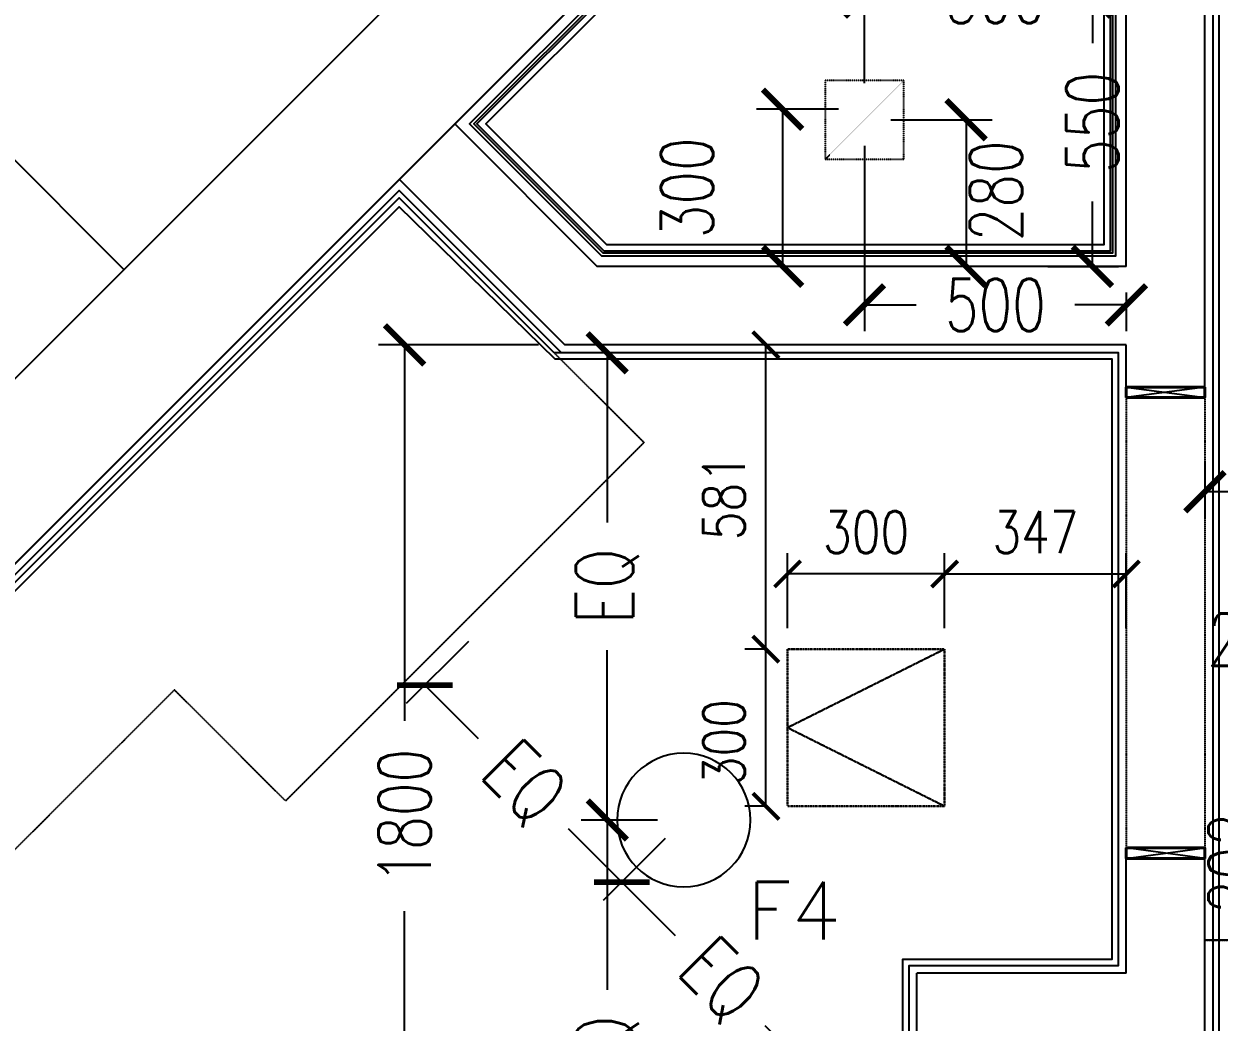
# Model space of a CAD drawing. Header units: millimetres. Extents: x 186805 to 449048, y 2167 to 51540.
# Drawn here: x 424972 to 427255, y 16339 to 18245 of the extents above; entities that cross this region are included whole.
import ezdxf

# ---------------------------------------------------------------- set-up
doc = ezdxf.new("R2010")
doc.units = ezdxf.units.MM
for name, pattern in [('HIDDEN', [0.375, 0.25, -0.125]), ('HIDDEN2', [0.1875, 0.125, -0.0625]), ('TYPICAL.FLR HVAC DUCTING_xref(NID-R5-MO)$0$TYPICAL FLR.-HVAC_xref$0$HIDDEN', [0.375, 0.25, -0.125])]:
    doc.linetypes.add(name, pattern=pattern)
doc.layers.get('0').update_dxf_attribs({"linetype": 'CONTINUOUS'})
doc.layers.get('Defpoints').update_dxf_attribs({"linetype": 'CONTINUOUS'})
for name, color, linetype, lineweight in [('0-60x60-C', 3, 'CONTINUOUS', 13), ('0-duct-C', 3, 'CONTINUOUS', 20), ('1', 130, 'CONTINUOUS', 40), ('ACCESS PANEL', 170, 'CONTINUOUS', 30), ('BC$0$a-wall', 7, 'CONTINUOUS', 20), ('wall', 4, 'CONTINUOUS', 25)]:
    doc.layers.add(name, color=color, linetype=linetype, lineweight=lineweight)
for name, color, linetype in [('0-cornice-C', 3, 'CONTINUOUS'), ('A-ABOV', 1, 'HIDDEN2'), ('A-ABOVE DOOR', 1, 'HIDDEN2'), ('A-CONC-BLDG', 6, 'CONTINUOUS'), ('A-STAIR', 51, 'CONTINUOUS'), ('a-wall', 140, 'CONTINUOUS'), ('BA$0$DOOR', 8, 'CONTINUOUS'), ('BC-TILES', 2, 'CONTINUOUS'), ('dimension', 7, 'CONTINUOUS'), ('E-ARMATUR', 2, 'CONTINUOUS'), ('MEP', 16, 'CONTINUOUS'), ('SHADOW LINE', 151, 'CONTINUOUS'), ('TEXT', 3, 'CONTINUOUS')]:
    doc.layers.add(name, color=color, linetype=linetype)
doc.styles.add('ROMANS', font='ROMANS.shx', dxfattribs={"width": 0.8})
doc.styles.add('ROMANS_075', font='romans.shx', dxfattribs={"width": 0.75})
doc.dimstyles.new('ARCH_1-50B$0', dxfattribs={"dimscale": 1000, "dimtxt": 0.11, "dimasz": 0.075, "dimexe": 0.05, "dimexo": 0.05, "dimgap": 0.055, "dimtad": 0, "dimdec": 0, "dimrnd": 1, "dimzin": 12, "dimdsep": 46, "dimtxsty": 'ROMANS_075', "dimblk1": 'ARCHTICK', "dimblk2": 'ARCHTICK', "dimsah": 1, "dimcen": 0.07, "dimclrd": 9, "dimclre": 9, "dimadec": 0, "dimazin": 0, "dimtfac": 1, "dimtdec": 0, "dimtofl": 0, "dimtmove": 0, "dimatfit": 3, "dimldrblk": 'ARCHTICK', "dimfxl": 0.05, "dimtolj": 1, "dimtzin": 12, "dimarcsym": 0})
doc.dimstyles.new('DIM-100', dxfattribs={"dimtxt": 90, "dimasz": 40, "dimexe": 40, "dimexo": 40, "dimgap": 40, "dimtad": 1, "dimdec": 0, "dimtxsty": 'ROMANS', "dimblk": 'ARCHTICK', "dimcen": 150, "dimclrd": 30, "dimclre": 30, "dimclrt": 30, "dimadec": 0, "dimazin": 0, "dimtfac": 1, "dimtdec": 0, "dimtmove": 0, "dimatfit": 3, "dimfxl": 1, "dimarcsym": 0})

# ---------------------------------------------------------------- blocks, each defined once
blk = doc.blocks.new('A$C7C4A1575')
at = {"layer": 'A-ABOV', "color": 8}
blk.add_line((21795.1, 35036.8), (20190.8, 35036.8), dxfattribs=at)
at = {"layer": 'A-ABOVE DOOR', "color": 8}
for p, q in [((21795.1, 33980.8), (21795.1, 34880.8)), ((21945.1, 33980.8), (21945.1, 34880.8))]:
    blk.add_line(p, q, dxfattribs=at)
at = {"layer": 'A-CONC-BLDG', "color": 8}
blk.add_lwpolyline([(23051.2, 31615.1), (22945.1, 31721.2), (22945.1, 33194.8), (26350.3, 36600), (28495.1, 36600), (28495.1, 35700), (28245.1, 35700), (28245.1, 36350), (26453.8, 36350), (23195.1, 33091.3), (23195.1, 31759)], dxfattribs=at)
at = {"layer": 'A-STAIR', "color": 8}
blk.add_line((23859.8, 33756), (24849.7, 32766), dxfattribs=at)
at = {"layer": 'a-wall', "color": 8}
for p, q in [((21795.1, 35350), (21795.1, 34880.8)), ((22345.1, 35250), (22345.1, 35100)), ((21945.1, 35100), (21945.1, 34880.8)), ((21945.1, 35100), (22345.1, 35100)), ((21795.1, 34880.8), (21945.1, 34880.8)), ((21795.1, 33980.8), (21795.1, 33000)), ((21945.1, 33980.8), (21795.1, 33980.8)), ((21945.1, 33980.8), (21945.1, 33900)), ((21945.1, 33900), (23017.8, 33900)), ((23334, 33583.7), (23017.8, 33900)), ((21945.1, 33750), (21945.1, 33000)), ((21945.1, 33750), (22955.6, 33750)), ((23228, 33477.7), (22955.6, 33750))]:
    blk.add_line(p, q, dxfattribs=at)
blk = doc.blocks.new('A$C32DD6ECA')
at = {"layer": '0-60x60-C', "color": 16, "xscale": 0.04183124983683228, "yscale": 0.04183124983683228, "zscale": 0.04183124983683228, "rotation": 180}
blk.add_blockref('A$C7C4A1575', (4397.082, 2202.636), dxfattribs=at)
blk = doc.blocks.new('_ArchTick')
at = {"color": 0, "linetype": 'ByBlock', "const_width": 0.15}
blk.add_lwpolyline([(-0.5, -0.5), (0.5, 0.5)], dxfattribs=at)
blk = doc.blocks.new('*D58')
at = {"layer": 'Defpoints', "color": 0, "transparency": 16777216}
for p in [(-575930.5, -205264.1), (-575624.5, -205264.1), (-575646.8, -207064.1)]:
    blk.add_point(p, dxfattribs=at)
at = {"layer": 'dimension', "color": 9, "lineweight": -2, "transparency": 16777216}
for p, q in [((-575674.5, -205264.1), (-575980.5, -205264.1)), ((-575930.5, -205264.1), (-575930.5, -205982.3)), ((-575930.5, -207064.1), (-575930.5, -206345.9)), ((-575696.8, -207064.1), (-575980.5, -207064.1))]:
    blk.add_line(p, q, dxfattribs=at)
at = {"layer": 'dimension', "color": 9, "lineweight": -2, "transparency": 16777216, "xscale": 75, "yscale": 75, "zscale": 75}
for p, rotation in [((-575930.5, -205264.1), 90), ((-575930.5, -207064.1), 270)]:
    blk.add_blockref('_ArchTick', p, dxfattribs=dict(at, rotation=rotation))
at = {"layer": 'dimension', "color": 0, "transparency": 16777216, "insert": (-575930.5, -206164.1), "char_height": 100, "attachment_point": 5, "rotation": 90, "style": 'ROMANS_075'}
blk.add_mtext('\\A1;1800', dxfattribs=at)
blk = doc.blocks.new('*D67')
at = {"layer": 'Defpoints', "color": 0, "transparency": 16777216}
for p in [(-574751.9, -204564.1), (-574616.6, -204564.1), (-574751.9, -205114.1)]:
    blk.add_point(p, dxfattribs=at)
at = {"layer": 'dimension', "color": 9, "lineweight": -2, "transparency": 16777216}
for p, q in [((-574701.9, -204564.1), (-574566.6, -204564.1)), ((-574616.6, -204564.1), (-574616.6, -204687.7)), ((-574616.6, -205114.1), (-574616.6, -204990.5)), ((-574701.9, -205114.1), (-574566.6, -205114.1))]:
    blk.add_line(p, q, dxfattribs=at)
at = {"layer": 'dimension', "color": 9, "lineweight": -2, "transparency": 16777216, "xscale": 75, "yscale": 75, "zscale": 75}
for p, rotation in [((-574616.6, -204564.1), 90), ((-574616.6, -205114.1), 270)]:
    blk.add_blockref('_ArchTick', p, dxfattribs=dict(at, rotation=rotation))
at = {"layer": 'dimension', "color": 0, "transparency": 16777216, "insert": (-574616.6, -204839.1), "char_height": 100, "attachment_point": 5, "rotation": 90, "style": 'ROMANS_075'}
blk.add_mtext('\\A1;550', dxfattribs=at)
blk = doc.blocks.new('*D72')
at = {"layer": 'Defpoints', "color": 0, "transparency": 16777216}
for p in [(-574401.9, -205438.6), (-574199.7, -205441.1), (-574401.9, -205544.5)]:
    blk.add_point(p, dxfattribs=at)
at = {"layer": 'dimension', "color": 9, "lineweight": -2, "transparency": 16777216}
for p, q in [((-574401.9, -205488.6), (-574401.9, -205594.5)), ((-574199.7, -205491.1), (-574199.7, -205594.5)), ((-574199.7, -205544.5), (-574401.9, -205544.5))]:
    blk.add_line(p, q, dxfattribs=at)
at = {"layer": 'dimension', "color": 9, "lineweight": -2, "transparency": 16777216, "xscale": 75, "yscale": 75, "zscale": 75, "rotation": 180}
blk.add_blockref('_ArchTick', (-574401.9, -205544.5), dxfattribs=at)
at = {"layer": 'dimension', "color": 9, "lineweight": -2, "transparency": 16777216, "xscale": 75, "yscale": 75, "zscale": 75}
blk.add_blockref('_ArchTick', (-574199.7, -205544.5), dxfattribs=at)
at = {"layer": 'dimension', "color": 0, "transparency": 16777216, "insert": (-574300.8, -205827), "char_height": 100, "attachment_point": 5, "style": 'ROMANS_075'}
blk.add_mtext('\\A1;202', dxfattribs=at)
blk = doc.blocks.new('*D165')
at = {"layer": 'Defpoints', "color": 0, "transparency": 16777216}
for p in [(-577379.5, -206386.5), (-577604.5, -206611.5), (-576851.9, -207364.1)]:
    blk.add_point(p, dxfattribs=at)
at = {"layer": 'dimension', "color": 9, "lineweight": -2, "transparency": 16777216}
for p, q in [((-577569.1, -206576.1), (-577344.1, -206351.2)), ((-577379.5, -206386.5), (-577194.6, -206571.4)), ((-576626.9, -207139.1), (-576935, -206831)), ((-576816.5, -207328.7), (-576591.5, -207103.8))]:
    blk.add_line(p, q, dxfattribs=at)
at = {"layer": 'dimension', "color": 9, "lineweight": -2, "transparency": 16777216, "xscale": 75, "yscale": 75, "zscale": 75}
for p, rotation in [((-577379.5, -206386.5), 134.9999999999889), ((-576626.9, -207139.1), 314.9999999999889)]:
    blk.add_blockref('_ArchTick', p, dxfattribs=dict(at, rotation=rotation))
at = {"layer": 'dimension', "color": 0, "transparency": 16777216, "insert": (-577064.3, -206700.7), "char_height": 100, "attachment_point": 5, "rotation": 315, "style": 'ROMANS_075'}
blk.add_mtext('\\A1;1064', dxfattribs=at)
blk = doc.blocks.new('*D169')
at = {"layer": 'Defpoints', "color": 0, "transparency": 16777216}
for p in [(-574283.2, -206198.8), (-574199.7, -206198.8), (-574199.7, -206400.8)]:
    blk.add_point(p, dxfattribs=at)
at = {"layer": 'dimension', "color": 9, "lineweight": -2, "transparency": 16777216}
for p, q in [((-574249.7, -206198.8), (-574333.2, -206198.8)), ((-574283.2, -206400.8), (-574283.2, -206198.8)), ((-574249.7, -206400.8), (-574333.2, -206400.8))]:
    blk.add_line(p, q, dxfattribs=at)
at = {"layer": 'dimension', "color": 9, "lineweight": -2, "transparency": 16777216, "xscale": 75, "yscale": 75, "zscale": 75}
for p, rotation in [((-574283.2, -206198.8), 90), ((-574283.2, -206400.8), 270)]:
    blk.add_blockref('_ArchTick', p, dxfattribs=dict(at, rotation=rotation))
at = {"layer": 'dimension', "color": 0, "transparency": 16777216, "insert": (-574345.1, -206254.2), "char_height": 100, "attachment_point": 5, "rotation": 90, "style": 'ROMANS_075'}
blk.add_mtext('\\A1;202', dxfattribs=at)
blk = doc.blocks.new('*D189')
at = {"layer": 'Defpoints', "color": 0, "transparency": 16777216}
for p in [(-575051.9, -204814.1), (-575208.4, -205114.1), (-575051.9, -205114.1)]:
    blk.add_point(p, dxfattribs=at)
at = {"layer": 'dimension', "color": 9, "lineweight": -2, "transparency": 16777216}
for p, q in [((-575101.9, -204814.1), (-575258.4, -204814.1)), ((-575208.4, -204814.1), (-575208.4, -205114.1)), ((-575101.9, -205114.1), (-575258.4, -205114.1))]:
    blk.add_line(p, q, dxfattribs=at)
at = {"layer": 'dimension', "color": 9, "lineweight": -2, "transparency": 16777216, "xscale": 75, "yscale": 75, "zscale": 75}
for p, rotation in [((-575208.4, -204814.1), 90), ((-575208.4, -205114.1), 270)]:
    blk.add_blockref('_ArchTick', p, dxfattribs=dict(at, rotation=rotation))
at = {"layer": 'dimension', "color": 0, "transparency": 16777216, "insert": (-575390.9, -204964.1), "char_height": 100, "attachment_point": 5, "rotation": 90, "style": 'ROMANS_075'}
blk.add_mtext('\\A1;300', dxfattribs=at)
blk = doc.blocks.new('*D190')
at = {"layer": 'Defpoints', "color": 0, "transparency": 16777216}
for p in [(-574551.9, -204599.8), (-575051.9, -204814.1), (-574551.9, -204814.1)]:
    blk.add_point(p, dxfattribs=at)
at = {"layer": 'dimension', "color": 9, "lineweight": -2, "transparency": 16777216}
for p, q in [((-575051.9, -204764.1), (-575051.9, -204549.8)), ((-574551.9, -204764.1), (-574551.9, -204549.8)), ((-575051.9, -204599.8), (-574953.3, -204599.8)), ((-574551.9, -204599.8), (-574650.5, -204599.8))]:
    blk.add_line(p, q, dxfattribs=at)
at = {"layer": 'dimension', "color": 9, "lineweight": -2, "transparency": 16777216, "xscale": 75, "yscale": 75, "zscale": 75, "rotation": 180}
blk.add_blockref('_ArchTick', (-575051.9, -204599.8), dxfattribs=at)
at = {"layer": 'dimension', "color": 9, "lineweight": -2, "transparency": 16777216, "xscale": 75, "yscale": 75, "zscale": 75}
blk.add_blockref('_ArchTick', (-574551.9, -204599.8), dxfattribs=at)
at = {"layer": 'dimension', "color": 0, "transparency": 16777216, "insert": (-574801.9, -204599.8), "char_height": 100, "attachment_point": 5, "style": 'ROMANS_075'}
blk.add_mtext('\\A1;500', dxfattribs=at)
blk = doc.blocks.new('f44')
at = {"layer": 'E-ARMATUR', "color": 16}
blk.add_circle((0, 0), 127.5, dxfattribs=at)
blk = doc.blocks.new('*D116')
at = {"layer": 'Defpoints', "color": 0, "transparency": 16777216}
for p in [(-575051.9, -204834.1), (-574551.9, -205114.1), (-574551.9, -205187.7)]:
    blk.add_point(p, dxfattribs=at)
at = {"layer": 'dimension', "color": 9, "lineweight": -2, "transparency": 16777216}
for p, q in [((-575051.9, -204884.1), (-575051.9, -205237.7)), ((-574551.9, -205164.1), (-574551.9, -205237.7)), ((-575051.9, -205187.7), (-574953.3, -205187.7)), ((-574551.9, -205187.7), (-574650.5, -205187.7))]:
    blk.add_line(p, q, dxfattribs=at)
at = {"layer": 'dimension', "color": 9, "lineweight": -2, "transparency": 16777216, "xscale": 75, "yscale": 75, "zscale": 75, "rotation": 180}
blk.add_blockref('_ArchTick', (-575051.9, -205187.7), dxfattribs=at)
at = {"layer": 'dimension', "color": 9, "lineweight": -2, "transparency": 16777216, "xscale": 75, "yscale": 75, "zscale": 75}
blk.add_blockref('_ArchTick', (-574551.9, -205187.7), dxfattribs=at)
at = {"layer": 'dimension', "color": 0, "transparency": 16777216, "insert": (-574801.9, -205187.7), "char_height": 100, "attachment_point": 5, "style": 'ROMANS_075'}
blk.add_mtext('\\A1;500', dxfattribs=at)
blk = doc.blocks.new('*D117')
at = {"layer": 'Defpoints', "color": 0, "transparency": 16777216}
for p in [(-575051.9, -204834.1), (-574858.2, -205114.1), (-574858.1, -205114.1)]:
    blk.add_point(p, dxfattribs=at)
at = {"layer": 'dimension', "color": 9, "lineweight": -2, "transparency": 16777216}
for p, q in [((-575001.9, -204834.1), (-574808.1, -204834.1)), ((-574858.1, -204834.1), (-574858.1, -205114.1)), ((-574808.2, -205114.1), (-574808.1, -205114.1))]:
    blk.add_line(p, q, dxfattribs=at)
at = {"layer": 'dimension', "color": 9, "lineweight": -2, "transparency": 16777216, "xscale": 75, "yscale": 75, "zscale": 75}
for p, rotation in [((-574858.1, -204834.1), 90), ((-574858.1, -205114.1), 270)]:
    blk.add_blockref('_ArchTick', p, dxfattribs=dict(at, rotation=rotation))
at = {"layer": 'dimension', "color": 0, "transparency": 16777216, "insert": (-574801, -204969.8), "char_height": 100, "attachment_point": 5, "rotation": 90, "style": 'ROMANS_075'}
blk.add_mtext('\\A1;280', dxfattribs=at)
blk = doc.blocks.new('*D223')
at = {"layer": 'ACCESS PANEL', "color": 8, "linetype": 'Continuous', "lineweight": -2, "transparency": 16777216}
for p, q in [((-574899, -205805.3), (-574899, -205661.6)), ((-574551.9, -205805.3), (-574551.9, -205661.6)), ((-574899, -205701.6), (-574551.9, -205701.6))]:
    blk.add_line(p, q, dxfattribs=at)
at = {"layer": 'Defpoints', "color": 0, "linetype": 'Continuous', "transparency": 16777216}
for p in [(-574551.9, -205701.6), (-574899, -205845.3), (-574551.9, -205845.3)]:
    blk.add_point(p, dxfattribs=at)
at = {"layer": 'ACCESS PANEL', "color": 8, "linetype": 'Continuous', "lineweight": -2, "transparency": 16777216, "xscale": 50, "yscale": 50, "zscale": 50, "rotation": 180}
blk.add_blockref('_ArchTick', (-574899, -205701.6), dxfattribs=at)
at = {"layer": 'ACCESS PANEL', "color": 8, "linetype": 'Continuous', "lineweight": -2, "transparency": 16777216, "xscale": 50, "yscale": 50, "zscale": 50}
blk.add_blockref('_ArchTick', (-574551.9, -205701.6), dxfattribs=at)
at = {"layer": 'ACCESS PANEL', "color": 2, "linetype": 'Continuous', "transparency": 16777216, "insert": (-574725.4, -205621.6), "char_height": 80, "attachment_point": 5, "style": 'ROMANS'}
blk.add_mtext('347', dxfattribs=at)
blk = doc.blocks.new('*D224')
at = {"layer": 'ACCESS PANEL', "color": 8, "linetype": 'Continuous', "lineweight": -2, "transparency": 16777216}
for p, q in [((-575199, -205805.3), (-575199, -205661.6)), ((-574899, -205805.3), (-574899, -205661.6)), ((-574899, -205701.6), (-575199, -205701.6))]:
    blk.add_line(p, q, dxfattribs=at)
at = {"layer": 'Defpoints', "color": 0, "linetype": 'Continuous', "transparency": 16777216}
for p in [(-575199, -205701.6), (-575199, -205845.3), (-574899, -205845.3)]:
    blk.add_point(p, dxfattribs=at)
at = {"layer": 'ACCESS PANEL', "color": 8, "linetype": 'Continuous', "lineweight": -2, "transparency": 16777216, "xscale": 50, "yscale": 50, "zscale": 50, "rotation": 180}
blk.add_blockref('_ArchTick', (-575199, -205701.6), dxfattribs=at)
at = {"layer": 'ACCESS PANEL', "color": 8, "linetype": 'Continuous', "lineweight": -2, "transparency": 16777216, "xscale": 50, "yscale": 50, "zscale": 50}
blk.add_blockref('_ArchTick', (-574899, -205701.6), dxfattribs=at)
at = {"layer": 'ACCESS PANEL', "color": 2, "linetype": 'Continuous', "transparency": 16777216, "insert": (-575049, -205621.6), "char_height": 80, "attachment_point": 5, "style": 'ROMANS'}
blk.add_mtext('300', dxfattribs=at)
blk = doc.blocks.new('*D263')
at = {"layer": 'ACCESS PANEL', "color": 8, "linetype": 'Continuous', "lineweight": -2, "transparency": 16777216}
for p, q in [((-575239, -205845.3), (-575280.3, -205845.3)), ((-575240.3, -206145.3), (-575240.3, -205845.3)), ((-575239, -206145.3), (-575280.3, -206145.3))]:
    blk.add_line(p, q, dxfattribs=at)
at = {"layer": 'Defpoints', "color": 0, "linetype": 'Continuous', "transparency": 16777216}
for p in [(-575240.3, -205845.3), (-575199, -205845.3), (-575199, -206145.3)]:
    blk.add_point(p, dxfattribs=at)
at = {"layer": 'ACCESS PANEL', "color": 8, "linetype": 'Continuous', "lineweight": -2, "transparency": 16777216, "xscale": 50, "yscale": 50, "zscale": 50}
for p, rotation in [((-575240.3, -205845.3), 90), ((-575240.3, -206145.3), 270)]:
    blk.add_blockref('_ArchTick', p, dxfattribs=dict(at, rotation=rotation))
at = {"layer": 'ACCESS PANEL', "color": 2, "linetype": 'Continuous', "transparency": 16777216, "insert": (-575320.3, -206023), "char_height": 80, "attachment_point": 5, "rotation": 90, "style": 'ROMANS'}
blk.add_mtext('300', dxfattribs=at)
blk = doc.blocks.new('*D225')
at = {"layer": 'ACCESS PANEL', "color": 8, "linetype": 'Continuous', "lineweight": -2, "transparency": 16777216}
for p, q in [((-575251.7, -205264.1), (-575280.3, -205264.1)), ((-575240.3, -205845.3), (-575240.3, -205264.1)), ((-575239, -205845.3), (-575280.3, -205845.3))]:
    blk.add_line(p, q, dxfattribs=at)
at = {"layer": 'Defpoints', "color": 0, "linetype": 'Continuous', "transparency": 16777216}
for p in [(-575240.3, -205264.1), (-575211.7, -205264.1), (-575199, -205845.3)]:
    blk.add_point(p, dxfattribs=at)
at = {"layer": 'ACCESS PANEL', "color": 8, "linetype": 'Continuous', "lineweight": -2, "transparency": 16777216, "xscale": 50, "yscale": 50, "zscale": 50}
for p, rotation in [((-575240.3, -205264.1), 90), ((-575240.3, -205845.3), 270)]:
    blk.add_blockref('_ArchTick', p, dxfattribs=dict(at, rotation=rotation))
at = {"layer": 'ACCESS PANEL', "color": 2, "linetype": 'Continuous', "transparency": 16777216, "insert": (-575320.3, -205554.7), "char_height": 80, "attachment_point": 5, "rotation": 90, "style": 'ROMANS'}
blk.add_mtext('581', dxfattribs=at)
blk = doc.blocks.new('*D233')
at = {"layer": 'ACCESS PANEL', "color": 9, "lineweight": -2, "transparency": 16777216}
for p, q in [((-575808.7, -205830.7), (-575927.3, -205949.3)), ((-575892, -205913.9), (-575789.9, -206015.9)), ((-575515.7, -206290.2), (-575617.7, -206188.2)), ((-575432.5, -206206.9), (-575551.1, -206325.5))]:
    blk.add_line(p, q, dxfattribs=at)
at = {"layer": 'Defpoints', "color": 0, "transparency": 16777216}
for p in [(-575773.4, -205795.3), (-575892, -205913.9), (-575397.1, -206171.6)]:
    blk.add_point(p, dxfattribs=at)
at = {"layer": 'ACCESS PANEL', "color": 9, "lineweight": -2, "transparency": 16777216, "xscale": 75, "yscale": 75, "zscale": 75}
for p, rotation in [((-575892, -205913.9), 135.0000000000089), ((-575515.7, -206290.2), 315.0000000000089)]:
    blk.add_blockref('_ArchTick', p, dxfattribs=dict(at, rotation=rotation))
at = {"layer": 'ACCESS PANEL', "color": 0, "transparency": 16777216, "insert": (-575703.8, -206102), "char_height": 110, "attachment_point": 5, "rotation": 315, "style": 'ROMANS_075'}
blk.add_mtext('\\A1;EQ', dxfattribs=at)
blk = doc.blocks.new('*D234')
at = {"layer": 'ACCESS PANEL', "color": 9, "lineweight": -2, "transparency": 16777216}
for p, q in [((-575432.5, -206206.9), (-575551.1, -206325.5)), ((-575515.7, -206290.2), (-575413.7, -206392.2)), ((-575139.4, -206666.4), (-575241.5, -206564.4)), ((-575056.2, -206583.2), (-575174.8, -206701.8))]:
    blk.add_line(p, q, dxfattribs=at)
at = {"layer": 'Defpoints', "color": 0, "transparency": 16777216}
for p in [(-575397.1, -206171.6), (-575515.7, -206290.2), (-575020.9, -206547.8)]:
    blk.add_point(p, dxfattribs=at)
at = {"layer": 'ACCESS PANEL', "color": 9, "lineweight": -2, "transparency": 16777216, "xscale": 75, "yscale": 75, "zscale": 75}
for p, rotation in [((-575515.7, -206290.2), 135.0000000000089), ((-575139.4, -206666.4), 315.0000000000089)]:
    blk.add_blockref('_ArchTick', p, dxfattribs=dict(at, rotation=rotation))
at = {"layer": 'ACCESS PANEL', "color": 0, "transparency": 16777216, "insert": (-575327.6, -206478.3), "char_height": 110, "attachment_point": 5, "rotation": 315, "style": 'ROMANS_075'}
blk.add_mtext('\\A1;EQ', dxfattribs=at)
blk = doc.blocks.new('*D235')
at = {"layer": 'ACCESS PANEL', "color": 9, "lineweight": -2, "transparency": 16777216}
for p, q in [((-575447.1, -205279.1), (-575593.4, -205279.1)), ((-575543.4, -205279.1), (-575543.4, -205603.6)), ((-575543.4, -206171.6), (-575543.4, -205847.1)), ((-575447.1, -206171.6), (-575593.4, -206171.6))]:
    blk.add_line(p, q, dxfattribs=at)
at = {"layer": 'Defpoints', "color": 0, "transparency": 16777216}
for p in [(-575543.4, -205279.1), (-575397.1, -205279.1), (-575397.1, -206171.6)]:
    blk.add_point(p, dxfattribs=at)
at = {"layer": 'ACCESS PANEL', "color": 9, "lineweight": -2, "transparency": 16777216, "xscale": 75, "yscale": 75, "zscale": 75}
for p, rotation in [((-575543.4, -205279.1), 90), ((-575543.4, -206171.6), 270)]:
    blk.add_blockref('_ArchTick', p, dxfattribs=dict(at, rotation=rotation))
at = {"layer": 'ACCESS PANEL', "color": 0, "transparency": 16777216, "insert": (-575543.4, -205725.3), "char_height": 110, "attachment_point": 5, "rotation": 90, "style": 'ROMANS_075'}
blk.add_mtext('\\A1;EQ', dxfattribs=at)
blk = doc.blocks.new('*D236')
at = {"layer": 'ACCESS PANEL', "color": 9, "lineweight": -2, "transparency": 16777216}
for p, q in [((-575447.1, -206171.6), (-575593.4, -206171.6)), ((-575543.4, -206171.6), (-575543.4, -206496.1)), ((-575543.4, -207064.1), (-575543.4, -206739.6)), ((-575401.9, -207064.1), (-575593.4, -207064.1))]:
    blk.add_line(p, q, dxfattribs=at)
at = {"layer": 'Defpoints', "color": 0, "transparency": 16777216}
for p in [(-575397.1, -206171.6), (-575543.4, -207064.1), (-575351.9, -207064.1)]:
    blk.add_point(p, dxfattribs=at)
at = {"layer": 'ACCESS PANEL', "color": 9, "lineweight": -2, "transparency": 16777216, "xscale": 75, "yscale": 75, "zscale": 75}
for p, rotation in [((-575543.4, -206171.6), 90), ((-575543.4, -207064.1), 270)]:
    blk.add_blockref('_ArchTick', p, dxfattribs=dict(at, rotation=rotation))
at = {"layer": 'ACCESS PANEL', "color": 0, "transparency": 16777216, "insert": (-575543.4, -206617.8), "char_height": 110, "attachment_point": 5, "rotation": 90, "style": 'ROMANS_075'}
blk.add_mtext('\\A1;EQ', dxfattribs=at)
blk = doc.blocks.new('A$C35C014DB')
at = {"color": 9}
blk.add_line((6089.7, 14732.9), (6075.6, 14732.9), dxfattribs=at)
at = {"color": 9, "linetype": 'HIDDEN2', "ltscale": 0.5}
for p, q in [((6075.6, 14732.9), (6247.1, 14561.5)), ((5562.6, 13877), (6247.1, 14561.5)), ((5562.6, 13877), (5350.5, 14089.1))]:
    blk.add_line(p, q, dxfattribs=at)
at = {"color": 9}
for points in [[(8907.8, 16332.9), (8907.8, 17182.9), (7333.6, 17182.9), (7333.6, 13282.9), (7283.6, 13282.9), (7283.6, 11279.4), (6233.6, 10229.4), (6233.6, 8512.9), (7749.1, 8512.9), (8983.6, 7278.4), (8983.6, 3762.9)], [(6075.6, 14732.9), (6075.6, 14732.9), (5779.7, 15028.9), (3393.6, 12642.8), (3393.6, 9972.9), (6043.6, 9972.9), (6043.6, 10572.9), (6243.6, 10572.9), (6243.6, 10437.4), (7143.6, 11337.4), (7142.2, 13383), (6753.6, 13382.9), (6753.6, 13562.9), (7153.6, 13562.9), (7153.6, 14732.9), (7153.6, 14732.9)]]:
    blk.add_lwpolyline(points, dxfattribs=at)
blk.add_lwpolyline([(6053.6, 9962.9), (6053.6, 10562.9), (6233.6, 10562.9), (6233.6, 10413.2), (7153.6, 11333.2), (7153.6, 13382.9), (6753.6, 13382.9), (6753.6, 13562.9), (7153.6, 13562.9), (7153.6, 14732.9), (6089.7, 14732.9), (5779.7, 15043), (3383.6, 12646.9), (3383.6, 9962.9)], close=True, dxfattribs=at)
at = {"color": 9, "linetype": 'HIDDEN2', "ltscale": 0.5}
blk.add_lwpolyline([(5350.5, 14089.1), (3754.6, 12493.2), (3754.6, 11966), (3393.6, 11966)], dxfattribs=at)
at = {"layer": '0-cornice-C', "color": 5}
blk.add_line((8922.8, 13611.2), (7318.6, 13611.2), dxfattribs=at)
at = {"layer": '0-duct-C', "color": 2}
blk.add_lwpolyline([(6189.1, 15201.4, 0, 0, 0), (6259.5, 15201.4, 0, 0, 0), (6259.5, 15224.3, 0, 0, 0), (6308.9, 15179.7, 0, 0, 0), (6308.9, 15201.4, 0, 0, 0), (6368.6, 15201.4, 40, 0, 0), (6468.6, 15201.4, 0, 0, 0)], format="xyseb", dxfattribs=at)
at = {"layer": '1', "color": 8}
for p, q in [((7168.6, 14667.2), (7168.6, 14647.2)), ((7318.6, 14667.2), (7168.6, 14667.2)), ((7318.6, 14647.2), (7318.6, 14667.2)), ((7168.6, 14647.2), (7318.6, 14647.2)), ((7168.6, 13767.2), (7168.6, 13787.2)), ((7168.6, 13787.2), (7318.6, 13787.2)), ((7318.6, 13767.2), (7168.6, 13767.2)), ((7318.6, 13787.2), (7318.6, 13767.2))]:
    blk.add_line(p, q, dxfattribs=at)
at = {"layer": 'A-ABOV'}
blk.add_line((7318.6, 13611.2), (8922.8, 13611.2), dxfattribs=at)
at = {"layer": 'A-ABOVE DOOR'}
for p, q in [((7168.6, 14667.2), (7168.6, 13767.2)), ((7318.6, 14667.2), (7318.6, 13767.2))]:
    blk.add_line(p, q, dxfattribs=at)
at = {"layer": 'A-CONC-BLDG'}
blk.add_lwpolyline([(6062.5, 17032.8), (6168.6, 16926.8), (6168.6, 15453.1), (2763.4, 12047.9), (618.6, 12047.9), (618.6, 12947.9), (868.6, 12947.9), (868.6, 12297.9), (2659.8, 12297.9), (5918.6, 15556.7), (5918.6, 16888.9)], dxfattribs=at)
at = {"layer": 'a-wall'}
blk.add_line((7168.6, 14667.2), (7318.6, 14667.2), dxfattribs=at)
at = {"layer": 'ACCESS PANEL', "linetype": 'HIDDEN', "ltscale": 0.4}
for p, q in [((6821.5, 14166.8), (6521.5, 14016.8)), ((6521.5, 14016.8), (6821.5, 13866.8))]:
    blk.add_line(p, q, dxfattribs=at)
at = {"layer": 'ACCESS PANEL', "linetype": 'HIDDEN2', "ltscale": 1.5}
blk.add_lwpolyline([(6521.5, 13866.8), (6821.5, 13866.8), (6821.5, 14166.8), (6521.5, 14166.8)], close=True, dxfattribs=at)
at = {"layer": 'BA$0$DOOR'}
for p, q in [((7168.6, 14667.2), (7318.6, 14647.2)), ((7318.6, 14667.2), (7168.6, 14647.2)), ((7168.6, 13767.2), (7318.6, 13787.2)), ((7318.6, 13767.2), (7168.6, 13787.2))]:
    blk.add_line(p, q, dxfattribs=at)
at = {"layer": 'BC$0$a-wall'}
blk.add_line((7318.6, 13297.9), (7318.6, 13767.2), dxfattribs=at)
at = {"layer": 'BC-TILES', "color": 71}
for points in [[(7148.6, 16552.9), (7148.6, 17177.9), (6448, 17177.9), (6188.6, 16918.5), (6188.6, 15444.8), (5914, 15170.3), (6166.3, 14917.9), (7148.6, 14917.9), (7148.6, 15652.9)], [(7142.6, 16552.9), (7142.6, 17171.9), (6450.5, 17171.9), (6194.6, 16916), (6194.6, 15442.4), (5922.5, 15170.3), (6168.8, 14923.9), (7142.6, 14923.9), (7142.6, 15652.9)]]:
    blk.add_lwpolyline(points, dxfattribs=at)
at = {"layer": 'BC-TILES'}
blk.add_lwpolyline([(7138.6, 16552.9), (7138.6, 17167.9), (6452.2, 17167.9), (6198.6, 16914.3), (6198.6, 15440.7), (5928.2, 15170.3), (6170.5, 14927.9), (7138.6, 14927.9), (7138.6, 15652.9)], dxfattribs=at)
blk.add_lwpolyline([(7138.6, 16552.9), (7138.6, 17167.9), (6452.2, 17167.9), (6198.6, 16914.3), (6198.6, 15440.7), (5928.2, 15170.3), (6170.5, 14927.9), (7138.6, 14927.9), (7138.6, 15652.9)], dxfattribs=at)
at = {"layer": 'MEP', "linetype": 'TYPICAL.FLR HVAC DUCTING_xref(NID-R5-MO)$0$TYPICAL FLR.-HVAC_xref$0$HIDDEN', "ltscale": 0.5}
blk.add_line((6593.6, 15102.9), (6743.6, 15252.9), dxfattribs=at)
blk.add_lwpolyline([(6743.6, 15252.9), (6593.6, 15252.9), (6593.6, 15102.9), (6743.6, 15102.9)], close=True, dxfattribs=at)
at = {"layer": 'SHADOW LINE'}
for points in [[(8895.8, 15662.9), (8895.8, 17170.9), (7345.6, 17170.9), (7345.6, 13270.9), (7295.6, 13270.9), (7295.6, 11274.4), (6245.6, 10224.4), (6245.6, 8524.9), (7754, 8524.9), (8995.6, 7283.4), (8995.6, 3774.9)], [(7126.6, 16552.9), (7126.6, 17155.9), (6457.2, 17155.9), (6210.6, 16909.4), (6210.6, 15435.7), (5945.1, 15170.3), (6175.5, 14939.9), (7126.6, 14939.9), (7126.6, 16552.9)]]:
    blk.add_lwpolyline(points, dxfattribs=at)
blk.add_lwpolyline([(6031.6, 9984.9), (6031.6, 10584.9), (6255.6, 10584.9), (6255.6, 10466.4), (7131.6, 11342.4), (7130.2, 13371), (6741.6, 13370.9), (6741.6, 13574.9), (7141.6, 13574.9), (7141.6, 14720.9), (6077.4, 14720.9), (5779.7, 15011.9), (3405.6, 12637.8), (3405.6, 9984.9)], close=True, dxfattribs=at)
at = {"layer": 'wall'}
for p, q in [((7168.6, 14897.9), (7168.6, 15647.9)), ((7318.6, 14667.2), (7318.6, 15647.9)), ((5885.7, 15170.3), (6158.1, 14897.9)), ((5779.7, 15064.2), (6095.9, 14747.9)), ((7168.6, 14897.9), (6158.1, 14897.9)), ((7168.6, 14747.9), (6095.9, 14747.9)), ((7168.6, 14667.2), (7168.6, 14747.9)), ((7168.6, 14667.2), (7318.6, 14667.2)), ((7318.6, 13767.2), (7168.6, 13767.2)), ((7168.6, 13547.9), (7168.6, 13767.2)), ((7318.6, 13297.9), (7318.6, 13767.2)), ((6768.6, 13397.9), (6768.6, 13547.9)), ((7168.6, 13547.9), (6768.6, 13547.9))]:
    blk.add_line(p, q, dxfattribs=at)
at = {"layer": 'MEP', "xscale": -1, "rotation": 180}
blk.add_blockref('f44', (6323.3, 13840.4), dxfattribs=at)
at = {"layer": 'TEXT', "color": 2, "linetype": 'Continuous', "style": 'ROMANS_075'}
blk.add_text('F4', height=110, dxfattribs=at).set_placement((6444, 13612.4))
at = {"layer": 'ACCESS PANEL', "color": 2}
for base, p2, picture, middle in [((6177.1, 14732.9), (6323.3, 14732.9), '*D235', (6177.1, 14286.7)), ((6177.1, 12947.9), (6368.6, 12947.9), '*D236', (6177.1, 13394.2))]:
    dim = blk.add_linear_dim(base=base, p1=(6323.3, 13840.4), p2=p2, angle=270, text='EQ', dimstyle='ARCH_1-50B$0', dxfattribs=at)
    dim.commit()
    dim.dimension.update_dxf_attribs({"geometry": picture, "text_midpoint": middle, "insert": (581720.5, 220012)})
at = {"layer": 'ACCESS PANEL', "color": 1, "linetype": 'Continuous'}
for base, p1, p2, angle, override, picture, middle in [((6480.1, 14747.9), (6521.5, 14166.8), (6508.8, 14747.9), 270, {"dimtxt": 80, "dimasz": 50, "dimgap": 40, "dimclrd": 8, "dimclre": 8, "dimclrt": 2}, '*D225', (6400.1, 14457.4)), ((7168.6, 14310.4), (6821.5, 14166.8), (7168.6, 14166.8), 180, {"dimtxt": 80, "dimasz": 50, "dimclrd": 8, "dimclre": 8, "dimclrt": 2}, '*D223', (6995, 14390.4))]:
    dim = blk.add_linear_dim(base=base, p1=p1, p2=p2, angle=angle, dimstyle='DIM-100', override=override, dxfattribs=at)
    dim.commit()
    dim.dimension.update_dxf_attribs({"geometry": picture, "text_midpoint": middle, "insert": (581720.5, 220012)})
for base, p1, angle, picture, middle in [((6521.5, 14310.4), (6821.5, 14166.8), 180, '*D224', (6671.5, 14310.4)), ((6480.1, 14166.8), (6521.5, 13866.8), 270, '*D263', (6480.1, 13989.1))]:
    dim = blk.add_linear_dim(base=base, p1=p1, p2=(6521.5, 14166.8), angle=angle, dimstyle='DIM-100', override={"dimtxt": 80, "dimasz": 50, "dimgap": 40, "dimclrd": 8, "dimclre": 8, "dimclrt": 2}, dxfattribs=at)
    dim.commit()
    dim.dimension.update_dxf_attribs({"geometry": picture, "text_midpoint": middle, "dimtype": 128, "insert": (581720.5, 220012)})
at = {"layer": 'ACCESS PANEL', "color": 2}
for p1, p2, picture, middle in [((6323.3, 13840.4), (5947.1, 14216.7), '*D233', (6016.6, 13910)), ((6699.6, 13464.2), (6323.3, 13840.4), '*D234', (6392.9, 13533.7))]:
    dim = blk.add_aligned_dim(p1=p1, p2=p2, distance=167.7, text='EQ', dimstyle='ARCH_1-50B$0', dxfattribs=at)
    dim.commit()
    dim.dimension.update_dxf_attribs({"geometry": picture, "text_midpoint": middle, "insert": (581720.5, 220012)})
at = {"layer": 'dimension'}
for base, p1, p2, angle, picture, middle in [((7103.9, 15447.9), (6968.6, 14897.9), (6968.6, 15447.9), 270, '*D67', (7103.9, 15172.9)), ((6512, 14897.9), (6668.6, 15197.9), (6668.6, 14897.9), 270, '*D189', (6329.5, 15047.9)), ((7168.6, 14824.4), (6668.6, 15177.9), (7168.6, 14897.9), 180, '*D116', (6918.6, 14824.4)), ((5790, 14747.9), (6073.6, 12947.9), (6095.9, 14747.9), 270, '*D58', (5790, 13847.9))]:
    dim = blk.add_linear_dim(base=base, p1=p1, p2=p2, angle=angle, dimstyle='ARCH_1-50B$0', override={"dimtxt": 0.1, "dimtmove": 2}, dxfattribs=at)
    dim.commit()
    dim.dimension.update_dxf_attribs({"geometry": picture, "text_midpoint": middle, "insert": (581720.5, 220012)})
for base, p1, p2, picture, middle in [((7168.6, 15412.2), (6668.6, 15197.9), (7168.6, 15197.9), '*D190', (6918.6, 15412.2)), ((7318.6, 14467.5), (7520.7, 14570.9), (7318.6, 14573.5), '*D72', (7419.6, 14185))]:
    dim = blk.add_linear_dim(base=base, p1=p1, p2=p2, dimstyle='ARCH_1-50B$0', override={"dimtxt": 0.1, "dimtmove": 2}, dxfattribs=at)
    dim.commit()
    dim.dimension.update_dxf_attribs({"geometry": picture, "text_midpoint": middle, "insert": (581720.5, 220012)})
for base, p1, p2, angle, picture, middle, dimtype in [((6862.3, 14897.9), (6668.6, 15177.9), (6862.3, 14897.9), 270, '*D117', (6919.4, 15042.2), 128), ((7437.3, 13813.2), (7520.7, 13611.2), (7520.7, 13813.2), 270, '*D169', (7375.3, 13757.9), 128), ((4341, 13625.5), (4868.6, 12647.9), (4116, 13400.5), 135, '*D165', (4656.2, 13311.3), 129)]:
    dim = blk.add_linear_dim(base=base, p1=p1, p2=p2, angle=angle, dimstyle='ARCH_1-50B$0', override={"dimtxt": 0.1, "dimtmove": 2}, dxfattribs=at)
    dim.commit()
    dim.dimension.update_dxf_attribs({"geometry": picture, "text_midpoint": middle, "dimtype": dimtype, "insert": (581720.5, 220012)})

msp = doc.modelspace()

# ---------------------------------------------------------------- block references
at = {"linetype": 'ByBlock'}
msp.add_blockref('A$C35C014DB', (419909.3, 2884.3), dxfattribs=at)
at = {"layer": '0-60x60-C', "color": 16, "xscale": 23.90557308239969, "yscale": 23.90557308239969, "zscale": 23.90557308239969}
msp.add_blockref('A$C32DD6ECA', (343908.2, -1123), dxfattribs=at)

doc.saveas('drawing.dxf')
